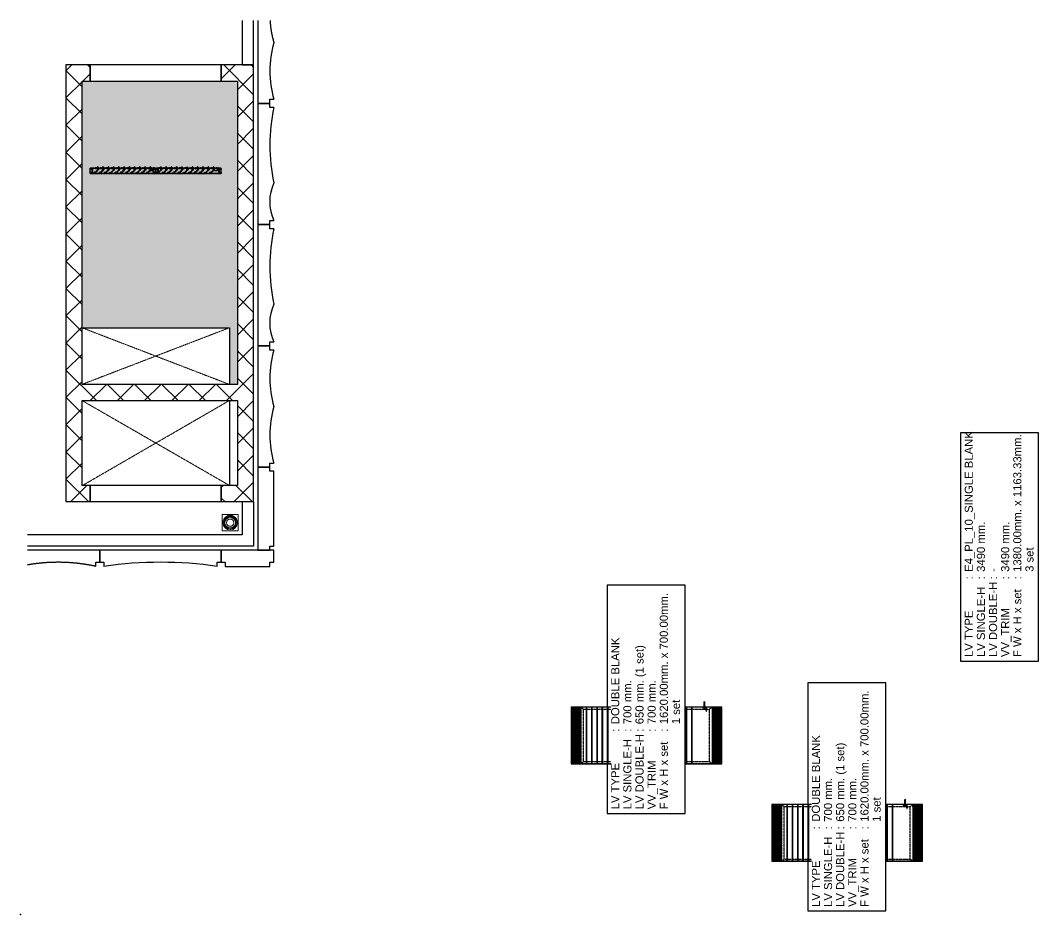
# Model space of a CAD drawing. Header units: millimetres. Extents: x -187664 to 435448, y -313239 to 299894.
# Drawn here: x 191053 to 203635, y 150872 to 161930 of the extents above; entities that cross this region are included whole.
import ezdxf
from ezdxf.xclip import XClip

# ---------------------------------------------------------------- set-up
doc = ezdxf.new("R2010")
doc.units = ezdxf.units.MM
doc.header["$XCLIPFRAME"] = 0
doc.set_wipeout_variables(frame=1)
for name, pattern in [('( Hidden )', [0.375, 0.25, -0.125]), ('CENTER', [2, 1.25, -0.25, 0.25, -0.25]), ('HIDDEN', [0.375, 0.25, -0.125]), ('TA_HL_001.00000', [6.5, 3.55, -2.95])]:
    doc.linetypes.add(name, pattern=pattern)
for name, color, linetype in [('000 - 0_SYM_DWG_HIDDENlINE_MAIN_COLOR_1', 7, 'Continuous'), ('000 - CONCRETE_WALL_CUT_COLOR_3', 7, 'Continuous'), ('000 - CONCRETE_WALL_HATCH_', 7, 'Continuous'), ('000 - CONCRETE_WALL_MAIN_COLOR_1', 7, 'Continuous'), ('000 - ESTIMATE_ASPG_MAIN_COLOR_6', 7, 'Continuous'), ('000 - ESTIMATE_ASPG_TEXT_COLOR_1', 7, 'Continuous'), ('000 - ESTIMATE_ASPG_WIPEOUT_', 7, 'Continuous'), ('000 - STRUCTURE_STEEL_ACCESORIES_MAIN_COLOR_2', 7, 'Continuous'), ('000 - STRUCTURE_STEEL_ACCESORIES_WIPEOUT_', 7, 'Continuous'), ('000_AREA_ASPG_AREA_HATCH_', 7, 'Continuous'), ('000_AREA_ASPG_AREA_MAIN_COLOR_1', 7, 'Continuous'), ('010 - ASPG_ACCESSORIES_HATCH_', 7, 'Continuous'), ('010 - ASPG_ACCESSORIES_SUB_COLOR_2', 7, 'Continuous'), ('010 - ASPG_ACCESSORIES_SYMBOL_', 7, 'Continuous'), ('010 - ASPG_EXTR_MAIN_COLOR_2', 7, 'Continuous'), ('010 - ASPG_EXTR_WIPEOUT_', 7, 'Continuous'), ('010 - ASPG_FASTERN_HIDDEN_', 7, 'Continuous'), ('010 - ASPG_FASTERN_MAIN_COLOR_1', 7, 'Continuous'), ('010 - ASPG_FASTERN_SUB_COLOR_1', 7, 'Continuous'), ('010 - ASPG_FASTERN_SUB_COLOR_2', 7, 'Continuous'), ('010 - ASPG_FASTERN_SYMBOL_', 7, 'Continuous'), ('010 - ASPG_FRAMING_MAIN_COLOR_1', 7, 'Continuous'), ('010 - ASPG_FRAMING_SUB_COLOR_1', 7, 'Continuous'), ('010 - ASPG_FRAMING_SUB_COLOR_2', 7, 'Continuous'), ('BOLT & SCREW', 7, 'Continuous'), ('Brace', 7, 'Continuous'), ('DIMENSION', 7, 'Continuous'), ('MULLION', 7, 'Continuous')]:
    doc.layers.add(name, color=color, linetype=linetype)
for name, color, linetype, lineweight in [('12-GRID', 7, 'CENTER', 13), ('A-GLAZ-CURT', 7, 'Continuous', 9), ('P-SANR-FIXT', 7, 'Continuous', 35), ('SCREW', 7, 'Continuous', 5)]:
    doc.layers.add(name, color=color, linetype=linetype, lineweight=lineweight)
doc.styles.add('_Arial', font='arial.ttf')
doc.dimstyles.new('ISO-25_15', dxfattribs={"dimscale": 1.2, "dimtxt": 15, "dimasz": 13, "dimexe": 1.25, "dimexo": 5, "dimtad": 1, "dimdec": 0, "dimdsep": 46, "dimtxsty": 'Standard', "dimcen": 2.5, "dimclrd": 7, "dimclre": 7, "dimclrt": 7, "dimadec": 0, "dimazin": 0, "dimtfac": 1, "dimtdec": 0, "dimtmove": 0, "dimatfit": 3, "dimfxl": 1, "dimarcsym": 0})

# ---------------------------------------------------------------- blocks, each defined once
blk = doc.blocks.new('DPA_PF_Floor Drain_Dome - 200L x 200W-13801319-ENT 1_ROOF LEVEL SHEET')
at = {"layer": 'P-SANR-FIXT', "color": 7, "lineweight": 9}
for p, q in [((-100, 100), (-100, -100)), ((100, 100), (-100, 100)), ((100, 100), (-100, 100)), ((-100, 100), (-100, -100)), ((100, -100), (100, 100)), ((100, -100), (100, 100)), ((-100, -100), (100, -100)), ((-100, -100), (100, -100))]:
    blk.add_line(p, q, dxfattribs=at)
blk.add_circle((0, 0), 65, dxfattribs=at)
for radius, start, end in [(90, 90, 270), (77.5, 90, 270), (75, 0, 180), (75, 180, 360), (45, 0, 180), (45, 180, 360), (90, 270, 90), (77.5, 270, 90)]:
    blk.add_arc((0, 0), radius, start, end, dxfattribs=at)
blk = doc.blocks.new('DPA_Curved type C_Left 1 - Curved Type C_Left-23224830-ENT 1_ROOF LEVEL SHEET')
at = {"layer": 'A-GLAZ-CURT', "color": 7, "lineweight": 25}
for p, q in [((750, 0), (-750, 0)), ((750, -150), (750, 0)), ((-750, 0), (-750, -150)), ((-750, -150), (-700, -150)), ((-700, -150), (-700, -200)), ((700, -200), (700, -150)), ((700, -150), (750, -150))]:
    blk.add_line(p, q, dxfattribs=at)
for centre, radius, start, end in [((-467, -717), 568, 65.7294, 114.2706), ((233, -2346), 2196, 77.7319, 102.2681)]:
    blk.add_arc(centre, radius, start, end, dxfattribs=at)
blk = doc.blocks.new('DPA_Curved type A 1 - Curved Type A-23218269-ENT 1_ROOF LEVEL SHEET')
at = {"layer": 'A-GLAZ-CURT', "color": 7, "lineweight": 25}
for p, q in [((750, 0), (-750, 0)), ((-750, 0), (-750, -150)), ((750, -150), (750, 0)), ((-750, -150), (-700, -150)), ((-700, -150), (-700, -200)), ((700, -200), (700, -150)), ((700, -150), (750, -150))]:
    blk.add_line(p, q, dxfattribs=at)
blk.add_arc((0, -5079), 4929, 81.835, 98.165, dxfattribs=at)
blk = doc.blocks.new('DPA_Curved type A flat - Curved Type A-24635342-ENT 1_ROOF LEVEL SHEET')
at = {"layer": 'A-GLAZ-CURT', "color": 7, "lineweight": 25}
for p, q in [((325, 0), (-325, 0)), ((325, -150), (325, 0)), ((-325, 0), (-325, -150)), ((-325, -150), (-275, -150)), ((-275, -150), (-275, -200)), ((-275, -200), (275, -200)), ((275, -200), (275, -150)), ((275, -150), (325, -150))]:
    blk.add_line(p, q, dxfattribs=at)
blk = doc.blocks.new('DPA_Curved type A flat - Curved Type A-24635293-ENT 1_ROOF LEVEL SHEET')
at = {"layer": 'A-GLAZ-CURT', "color": 7, "lineweight": 25}
for p, q in [((513, 0), (-513, 0)), ((-513, 0), (-513, -150)), ((513, -150), (513, 0)), ((-513, -150), (-463, -150)), ((-463, -150), (-463, -200)), ((-463, -200), (463, -200)), ((463, -200), (463, -150)), ((463, -150), (513, -150))]:
    blk.add_line(p, q, dxfattribs=at)
blk = doc.blocks.new('DPA_Curved type B 1 - Curved Type B-23218298-ENT 1_ROOF LEVEL SHEET')
at = {"layer": 'A-GLAZ-CURT', "color": 7, "lineweight": 25}
for p, q in [((750, 0), (-750, 0)), ((750, -150), (750, 0)), ((-750, 0), (-750, -150)), ((-750, -150), (-700, -150)), ((-700, -150), (-700, -200)), ((700, -200), (700, -150)), ((700, -150), (750, -150))]:
    blk.add_line(p, q, dxfattribs=at)
for centre in [(-350, -1400), (350, -1400)]:
    blk.add_arc(centre, 1250, 73.7402, 106.2598, dxfattribs=at)
blk = doc.blocks.new('A$C9b78868f')
at = {"layer": '000 - CONCRETE_WALL_HATCH_'}
h = blk.add_hatch(dxfattribs=at)
h.set_pattern_fill('ANSI37', scale=1.5)
h.set_pattern_definition([(45, (0, 0), (-168.38, 168.38), []), (135, (0, 0), (-168.38, -168.38), [])])
h.paths.add_polyline_path([(-4740, -1650), (-4740, -3570), (-8490, -3570), (-8490, -3470), (-8690, -3470), (-8690, -3770), (-3290, -3770), (-3290, -3470), (-3490, -3470), (-3490, -3570), (-4540, -3570), (-4540, -1650), (-3490, -1650), (-3490, -1850), (-3290, -1850), (-3290, -1450), (-8690, -1450), (-8690, -1850), (-8490, -1850), (-8490, -1650)])
h = blk.add_hatch(dxfattribs=at)
h.set_pattern_fill('AR-SAND', scale=0.05)
h.set_pattern_definition([(37.5, (3635321.244, 586374.126), (-1.6000313, 48.94132373), [0, -38.608, 0, -43.18, 0, -41.275]), (7.5, (3635321.244, 586374.126), (44.9523283, 71.68251), [0, -20.828, 0, -34.798, 0, -13.335]), (327.5, (3635290, 586374.126), (79.099237, 0.14371847), [0, -12.7, 0, -45.72, 0, -59.69]), (317.5, (3635290, 586374.126), (76.3556452, 22.2929323), [0, -6.35, 0, -29.972, 0, -34.29])])
h.paths.add_polyline_path([(-8490, -3570), (-5440, -3570), (-5440, -1750), (-4740, -1750), (-4740, -1650), (-8490, -1650)])
at = {"layer": '000 - 0_SYM_DWG_HIDDENlINE_MAIN_COLOR_1', "color": 7, "linetype": 'HIDDEN', "lineweight": 9, "ltscale": 10}
for p, q in [((-5440, -1750), (-4740, -3570)), ((-4740, -1750), (-5440, -3570)), ((-4540, -3570), (-3491, -1750)), ((-4540, -1750), (-3487, -3570))]:
    blk.add_line(p, q, dxfattribs=at)
at = {"layer": '000 - CONCRETE_WALL_CUT_COLOR_3', "color": 7}
blk.add_lwpolyline([(-4740, -1650), (-4740, -3570), (-8490, -3570), (-8490, -3470), (-8690, -3470), (-8690, -3770), (-3290, -3770), (-3290, -3470), (-3490, -3470), (-3490, -3570), (-4540, -3570), (-4540, -1650), (-3490, -1650), (-3490, -1850), (-3290, -1850), (-3290, -1450), (-8690, -1450), (-8690, -1850), (-8490, -1850), (-8490, -1650)], close=True, dxfattribs=at)
at = {"layer": '000 - CONCRETE_WALL_MAIN_COLOR_1', "color": 7}
for points in [[(-9850, -1590), (-8690, -1590), (-8690, -1450), (-9850, -1450)], [(-5440, -1750), (-4740, -1750), (-4740, -3570), (-5440, -3570)], [(-4540, -1750), (-3490, -1750), (-3490, -3570), (-4540, -3570)], [(-8690, -3470), (-8490, -3470), (-8490, -1850), (-8690, -1850)], [(-3490, -3470), (-3290, -3470), (-3290, -1850), (-3490, -1850)]]:
    blk.add_lwpolyline(points, close=True, dxfattribs=at)
for points in [[(-3289, -1450), (-2740, -1450), (-2740, -4424)], [(-3289, -1590), (-2880, -1590), (-2880, -4424)]]:
    blk.add_lwpolyline(points, dxfattribs=at)
at = {"layer": 'A-GLAZ-CURT', "color": 7, "lineweight": 25}
for name, p, rotation in [('DPA_Curved type B 1 - Curved Type B-23218298-ENT 1_ROOF LEVEL SHEET', (-8965, -1400), 180), ('DPA_Curved type C_Left 1 - Curved Type C_Left-23224830-ENT 1_ROOF LEVEL SHEET', (-7465, -1400), 180), ('DPA_Curved type C_Left 1 - Curved Type C_Left-23224830-ENT 1_ROOF LEVEL SHEET', (-5965, -1400), 180), ('DPA_Curved type B 1 - Curved Type B-23218298-ENT 1_ROOF LEVEL SHEET', (-4465, -1400), 180), ('DPA_Curved type A flat - Curved Type A-24635293-ENT 1_ROOF LEVEL SHEET', (-3202, -1400), 180), ('DPA_Curved type A flat - Curved Type A-24635342-ENT 1_ROOF LEVEL SHEET', (-2690, -1525), 90), ('DPA_Curved type A 1 - Curved Type A-23218269-ENT 1_ROOF LEVEL SHEET', (-2690, -2600), 90), ('DPA_Curved type C_Left 1 - Curved Type C_Left-23224830-ENT 1_ROOF LEVEL SHEET', (-2690, -4100), 90)]:
    blk.add_blockref(name, p, dxfattribs=dict(at, rotation=rotation))
at = {"layer": 'P-SANR-FIXT', "color": 7, "lineweight": 9, "rotation": 180}
blk.add_blockref('DPA_PF_Floor Drain_Dome - 200L x 200W-13801319-ENT 1_ROOF LEVEL SHEET', (-3030, -1740), dxfattribs=at)
blk = doc.blocks.new('*U5670')
at = {"color": 7}
blk.add_wipeout([(50, 0), (1690, 0), (1690, 700), (50, 700)], dxfattribs=at).dxf.layer = '010 - ASPG_EXTR_WIPEOUT_'
at = {"layer": '010 - ASPG_EXTR_MAIN_COLOR_2', "color": 7}
for points in [[(125, 0), (135, 0), (135, 700), (125, 700)], [(190, 0), (200, 0), (200, 700), (190, 700)], [(255, 0), (265, 0), (265, 700), (255, 700)], [(320, 0), (330, 0), (330, 700), (320, 700)], [(385, 0), (395, 0), (395, 700), (385, 700)], [(450, 0), (460, 0), (460, 700), (450, 700)], [(515, 0), (525, 0), (525, 700), (515, 700)], [(580, 0), (590, 0), (590, 700), (580, 700)], [(645, 0), (655, 0), (655, 700), (645, 700)], [(710, 0), (720, 0), (720, 700), (710, 700)], [(775, 0), (785, 0), (785, 700), (775, 700)], [(840, 0), (850, 0), (850, 700), (840, 700)], [(905, 0), (915, 0), (915, 700), (905, 700)], [(970, 0), (980, 0), (980, 700), (970, 700)], [(1035, 0), (1045, 0), (1045, 700), (1035, 700)], [(1100, 0), (1110, 0), (1110, 700), (1100, 700)], [(1165, 0), (1175, 0), (1175, 700), (1165, 700)], [(1230, 0), (1240, 0), (1240, 700), (1230, 700)], [(1295, 0), (1305, 0), (1305, 700), (1295, 700)], [(1360, 0), (1370, 0), (1370, 700), (1360, 700)], [(1425, 0), (1435, 0), (1435, 700), (1425, 700)]]:
    blk.add_lwpolyline(points, close=True, dxfattribs=at)
at = {"layer": '010 - ASPG_FRAMING_SUB_COLOR_2', "color": 7}
blk.add_lwpolyline([(50, 0), (1690, 0), (1690, 700), (50, 700)], close=True, dxfattribs=at)
at = {"color": 7}
for points in [[(-50, 0), (50, 0), (50, 700), (-50, 700)], [(1690, 0), (1790, 0), (1790, 700), (1690, 700)]]:
    blk.add_wipeout(points, dxfattribs=at).dxf.layer = '010 - ASPG_EXTR_WIPEOUT_'
at = {"layer": '010 - ASPG_FRAMING_MAIN_COLOR_1', "color": 7}
for points in [[(-50, 0), (-40, 0), (-40, 700), (-50, 700)], [(40, 0), (50, 0), (50, 700), (40, 700)], [(1690, 0), (1700, 0), (1700, 700), (1690, 700)], [(1780, 0), (1790, 0), (1790, 700), (1780, 700)]]:
    blk.add_lwpolyline(points, close=True, dxfattribs=at)
at = {"layer": '010 - ASPG_FRAMING_SUB_COLOR_2', "color": 7}
for points in [[(-50, 0), (50, 0), (50, 700), (-50, 700)], [(1690, 0), (1790, 0), (1790, 700), (1690, 700)]]:
    blk.add_lwpolyline(points, close=True, dxfattribs=at)
blk = doc.blocks.new('*U5671')
at = {"layer": '000_AREA_ASPG_AREA_HATCH_', "transparency": 33554539}
h = blk.add_hatch(dxfattribs=at)
h.set_pattern_fill('ANSI31')
h.set_pattern_definition([(45, (-24.4354, 674.1105), (-2.245064, 2.245064), [])])
h.paths.add_polyline_path([(-60, 0), (60, 0), (60, 700), (-60, 700)])
at = {"layer": '000_AREA_ASPG_AREA_MAIN_COLOR_1', "color": 7}
blk.add_lwpolyline([(-60, 0), (60, 0), (60, 700), (-60, 700)], close=True, dxfattribs=at)
blk = doc.blocks.new('*U5735')
at = {"layer": '010 - ASPG_ACCESSORIES_SUB_COLOR_2', "color": 7}
for p, q in [((-2, -2), (-2, 0)), ((2, -1), (2, 0)), ((-3, -2), (3, -1)), ((-3, -2), (-2, -2)), ((-3, -2), (-2, -2)), ((-3, -4), (-2, -3)), ((-3, -4), (3, -3)), ((-3, -4), (-2, -4)), ((-3, -6), (-2, -5)), ((-3, -6), (-2, -6)), ((-3, -6), (3, -5)), ((-3, -6), (-2, -5)), ((-3, -6), (-2, -6)), ((-3, -6), (3, -5)), ((-3, -7), (-2, -8)), ((-3, -7), (-2, -7)), ((-3, -7), (3, -7)), ((-3, -9), (-2, -9)), ((-3, -9), (-2, -9)), ((-3, -9), (-2, -9)), ((-3, -11), (-2, -11)), ((-3, -11), (-2, -11)), ((-3, -11), (-2, -11)), ((-2, -2), (2, -1)), ((-2, -3), (-2, -2)), ((-2, -2), (2, -2)), ((-2, -3), (2, -3)), ((-2, -5), (-2, -4)), ((-2, -4), (2, -4)), ((-2, -5), (2, -5)), ((-2, -6), (2, -5)), ((-2, -5), (2, -5)), ((-2, -6), (2, -5)), ((-2, -7), (-2, -6)), ((-2, -7), (-2, -6)), ((-2, -7), (2, -6)), ((-2, -8), (2, -7)), ((-2, -9), (-2, -8)), ((-2, -9), (-1, -9)), ((-2, -9), (-2, -9)), ((-2, -11), (-2, -9)), ((-2, -11), (-2, -11)), ((-2, -11), (-2, -11)), ((-2, -12), (-2, -11)), ((-2, -12), (-2, -16)), ((0, -17), (-2, -16)), ((0, -8), (2, -8)), ((0, -17), (2, -16)), ((1, -9), (2, -9)), ((1, -9), (3, -9)), ((1, -11), (3, -10)), ((1, -10), (2, -10)), ((1, -11), (2, -11)), ((3, -1), (2, -1)), ((3, -1), (2, -2)), ((2, -3), (2, -2)), ((3, -3), (2, -3)), ((3, -3), (2, -4)), ((2, -5), (2, -4)), ((3, -5), (2, -5)), ((2, -6), (2, -5)), ((3, -5), (2, -5)), ((2, -6), (2, -5)), ((3, -5), (2, -5)), ((3, -5), (2, -5)), ((3, -7), (2, -6)), ((3, -7), (2, -7)), ((2, -8), (2, -7)), ((3, -9), (2, -8)), ((3, -9), (2, -9)), ((2, -10), (2, -9)), ((3, -10), (2, -10)), ((3, -10), (2, -11)), ((2, -11), (2, -16))]:
    blk.add_line(p, q, dxfattribs=at)
blk.add_lwpolyline([(0, -17), (1, -11), (1, -9, 0.417657), (0, -8, 0.070993), (-2, -9), (-2, -12)], format="xyb", dxfattribs=at)
at = {"layer": '010 - ASPG_ACCESSORIES_SYMBOL_', "color": 7, "linetype": 'CENTER'}
blk.add_line((0, 6), (0, -18), dxfattribs=at)
at = {"layer": '010 - ASPG_FASTERN_MAIN_COLOR_1', "color": 7}
for p, q in [((-6, 1), (-6, 0)), ((6, 0), (-6, 0)), ((5, 1), (-5, 1)), ((-5, 1), (-4, 1)), ((-4, 5), (-4, 1)), ((4, 1), (-4, 1)), ((3, 5), (-3, 5)), ((-3, 1), (-2, 1)), ((-2, 5), (-2, 1)), ((2, 5), (2, 1)), ((2, 1), (2, 1)), ((4, 5), (4, 1)), ((5, 1), (4, 1)), ((6, 1), (6, 0))]:
    blk.add_line(p, q, dxfattribs=at)
for centre, radius, start, end in [((-5, 1), 0.3, 90, 180), ((-3, 4), 1.56, 48.0171, 131.9829), ((0, 0), 5.63, 68.2799, 111.7201), ((3, 4), 1.56, 48.0171, 131.9829), ((5, 1), 0.3, 0, 90)]:
    blk.add_arc(centre, radius, start, end, dxfattribs=at)
blk = doc.blocks.new('000_ASPG_TYP_FILES_EXPANSION_BOLT_1')
at = {"layer": '010 - ASPG_FASTERN_HIDDEN_', "color": 7, "linetype": 'CENTER'}
blk.add_line((-15, 0), (75, 0), dxfattribs=at)
at = {"layer": '010 - ASPG_FASTERN_MAIN_COLOR_1', "color": 7}
for p, q in [((-8, 7), (-7, 8)), ((-8, 7), (-8, -7)), ((-7, 8), (-2, 8)), ((-7, 4), (-2, 4)), ((-2, 7), (-2, 8)), ((-2, 7), (-2, -7)), ((-7, -8), (-8, -7)), ((-7, -4), (-2, -4)), ((-7, -8), (-2, -8)), ((-2, -8), (-2, -7))]:
    blk.add_line(p, q, dxfattribs=at)
blk.add_lwpolyline([(-2, -8), (0, -8), (0, 8), (-2, 8)], close=True, dxfattribs=at)
for centre, radius, start, end in [((-5, 6), 3.33, 143.8846, 216.1154), ((4, 0), 12.4, 161.4826, 198.5174), ((-5, 6), 3.33, 323.8846, 36.1154), ((-14, 0), 12.4, 341.4826, 18.5174), ((-5, -6), 3.33, 143.8846, 216.1154), ((-5, -6), 3.33, 323.8846, 36.1154)]:
    blk.add_arc(centre, radius, start, end, dxfattribs=at)
at = {"layer": '010 - ASPG_FASTERN_SUB_COLOR_2', "color": 7}
for p, q in [((-13, 2), (-12, 3)), ((-13, -2), (-13, 2)), ((-11, 4), (-12, -4)), ((-11, 4), (-12, 3)), ((-12, 3), (-12, -3)), ((-12, 3), (-12, 3)), ((-10, 3), (-11, 4)), ((-10, 3), (-11, -3)), ((-10, 4), (-10, -4)), ((-9, 3), (-10, 4)), ((-10, 4), (-10, 3)), ((-8, 4), (-9, -4)), ((-8, 4), (-9, 3)), ((-9, 3), (-9, -3)), ((1, 4), (0, -4)), ((1, 4), (0, 3)), ((2, 4), (1, -4)), ((2, 4), (1, 3)), ((1, 3), (1, 4)), ((1, 3), (1, -3)), ((3, 3), (2, 4)), ((3, 3), (2, -3)), ((3, 4), (3, -4)), ((3, 4), (3, 3)), ((4, 3), (3, 4)), ((5, 4), (4, -4)), ((5, 4), (4, 3)), ((4, 3), (4, -3)), ((6, 4), (5, 3)), ((5, 3), (5, 4)), ((5, 3), (5, -3)), ((6, 4), (6, -4)), ((7, 3), (6, 4)), ((7, 3), (6, -3)), ((8, 4), (7, -4)), ((8, 4), (7, 3)), ((9, 4), (8, -4)), ((9, 4), (8, 3)), ((8, 3), (8, 4)), ((8, 3), (8, -3)), ((10, 3), (9, 4)), ((10, 3), (9, -3)), ((11, 3), (10, 4)), ((10, 4), (10, -4)), ((10, 4), (10, 3)), ((11, 3), (10, -3)), ((12, 4), (11, -4)), ((12, 4), (11, 3)), ((13, 4), (12, -4)), ((13, 4), (12, 3)), ((12, 3), (12, 4)), ((12, 3), (12, -3)), ((13, 4), (48, 4)), ((48, 3), (48, 4)), ((51, 3), (48, 3)), ((51, 4), (60, 5)), ((51, 2), (51, 4)), ((51, 2), (52, 2)), ((51, -4), (51, 1)), ((51, 1), (51, 1)), ((52, 1), (52, 0)), ((52, 0), (52, -1)), ((55, -1), (56, 1)), ((55, 0), (55, 1)), ((56, 2), (58, 2)), ((57, 1), (57, 1)), ((58, 1), (58, 0)), ((58, 0), (58, -1)), ((60, 5), (60, -1)), ((68, 4), (60, 3)), ((68, -4), (68, 4)), ((-13, -2), (-12, -3)), ((-11, -3), (-12, -4)), ((-12, -4), (-12, -3)), ((-10, -4), (-11, -3)), ((-9, -3), (-10, -4)), ((-8, -3), (-9, -4)), ((-9, -4), (-9, -3)), ((1, -3), (0, -4)), ((2, -3), (1, -4)), ((1, -4), (1, -3)), ((3, -4), (2, -3)), ((4, -3), (3, -4)), ((5, -3), (4, -4)), ((4, -4), (4, -3)), ((6, -4), (5, -3)), ((7, -4), (6, -3)), ((6, -3), (6, -4)), ((8, -3), (7, -4)), ((9, -3), (8, -4)), ((8, -4), (8, -3)), ((10, -4), (9, -3)), ((11, -4), (10, -3)), ((10, -3), (10, -4)), ((12, -3), (11, -4)), ((12, -4), (12, -3)), ((13, -4), (48, -4)), ((48, -4), (48, -3)), ((48, -3), (51, -3)), ((60, -5), (51, -4)), ((53, -2), (54, -2)), ((54, -1), (54, -1)), ((59, -1), (60, -1)), ((59, -2), (60, -2)), ((60, -2), (60, -5)), ((60, -3), (68, -4))]:
    blk.add_line(p, q, dxfattribs=at)
for centre, start, end in [((51, 0), 0, 121.9394), ((52, 1), 0, 90), ((56, 1), 90, 161.5651), ((57, 0), 90, 159.1163), ((57, 0), 3.0186, 90), ((58, 1), 0, 90), ((54, 0), 180, 270), ((53, -1), 180, 270), ((54, 0), 270, 341.5651), ((54, -1), 270, 339.1163), ((59, 0), 180, 267.8255), ((59, -1), 183.0186, 270)]:
    blk.add_arc(centre, 1, start, end, dxfattribs=at)
blk = doc.blocks.new('*U5745')
at = {"color": 7}
blk.add_wipeout([(-50, 5), (-5, 5), (-5, 50), (0, 50), (0, 0), (-50, 0)], dxfattribs=at).dxf.layer = '000 - STRUCTURE_STEEL_ACCESORIES_WIPEOUT_'
at = {"layer": '010 - ASPG_ACCESSORIES_HATCH_'}
h = blk.add_hatch(dxfattribs=at)
h.set_pattern_fill('ANSI32', scale=0.03)
h.set_pattern_definition([(45, (-2702421.3236, -137477.4248), (-2.0205576272, 2.0205576272), []), (45, (-2702419.9766, -137477.4248), (-2.0205576272, 2.0205576272), [])])
h.paths.add_polyline_path([(-50, 5), (-5, 5), (-5, 50), (0, 50), (0, 0), (-50, 0)])
at = {"layer": '000 - STRUCTURE_STEEL_ACCESORIES_MAIN_COLOR_2', "color": 7}
blk.add_lwpolyline([(-50, 5), (-5, 5), (-5, 50), (0, 50), (0, 0), (-50, 0)], close=True, dxfattribs=at)
at = {"color": 7}
for name, p, rotation in [('000_ASPG_TYP_FILES_EXPANSION_BOLT_1', (-25, 5), 270), ('*U5735', (-5, 28), 90.00000000000001)]:
    blk.add_blockref(name, p, dxfattribs=dict(at, rotation=rotation))
blk = doc.blocks.new('*U5842')
at = {"layer": '010 - ASPG_FRAMING_SUB_COLOR_1', "color": 7, "linetype": 'ByBlock'}
for points in [[(0, 0), (0, 1620), (25, 1590), (25, 30), (0, 0)], [(700, 1620), (0, 1620), (25, 1590), (675, 1590)], [(700, 0), (700, 1620), (675, 1590), (675, 30), (700, 0)], [(25, 30), (675, 30), (700, 0), (0, 0), (25, 30)]]:
    blk.add_lwpolyline(points, close=True, dxfattribs=at)
at = {"color": 7, "xscale": -1, "rotation": 90}
blk.add_blockref('*U5745', (700, 69), dxfattribs=at)
blk = doc.blocks.new('A$Cd3cf6656')
at = {"color": 7}
blk.add_wipeout([(-965, -457), (1856, -457), (1856, 457), (-965, 457)], dxfattribs=at).dxf.layer = '000 - ESTIMATE_ASPG_WIPEOUT_'
at = {"layer": '000 - ESTIMATE_ASPG_MAIN_COLOR_6', "color": 7}
blk.add_lwpolyline([(-965, -457), (1856, -457), (1856, 507), (-965, 507)], close=True, dxfattribs=at)
at = {"layer": '000 - ESTIMATE_ASPG_TEXT_COLOR_1', "color": 7, "style": '_Arial'}
for s, p in [('LV TYPE', (-915, 356)), (':', (45, 356)), ('LV SINGLE-H', (-915, 206)), (':', (45, 206)), ('LV DOUBLE-H', (-915, 56)), (':', (45, 56)), ('VV_TRIM', (-915, -94)), (':', (45, -94)), ('F W x H x set', (-915, -244)), (':', (45, -244))]:
    blk.add_text(s, height=100, dxfattribs=at).set_placement(p)
for tag, p in [('LV_TYPE_VAL', (138, 356)), ('LV_SIN-H_VAL', (138, 206)), ('LV_DOU-H_VAL', (138, 56)), ('V-TRIM_VAL', (138, -94)), ('FRAME_VAL', (138, -244)), ('FRAME_SET', (138, -394))]:
    blk.add_attdef(tag, p, '', height=100, dxfattribs=at)
blk = doc.blocks.new('*U5636')
at = {"layer": '12-GRID', "color": 7, "linetype": 'CENTER'}
for p, q in [((0, -6), (0, 2)), ((-4, -2), (4, -2))]:
    blk.add_line(p, q, dxfattribs=at)
at = {"layer": 'BOLT & SCREW', "color": 7}
for p, q in [((-1, -2), (-2, -2)), ((-1, -2), (-2, -2)), ((0, -2), (-1, -2)), ((0, -2), (-1, -2)), ((0, -1), (0, 0)), ((0, -1), (0, 0)), ((0, -2), (0, -1)), ((0, -2), (0, -1)), ((0, -2), (1, -2)), ((0, -3), (0, -2)), ((0, -2), (0, -3)), ((0, -2), (1, -2)), ((0, -3), (0, -4)), ((0, -3), (0, -4)), ((1, -2), (2, -2)), ((1, -2), (2, -2))]:
    blk.add_line(p, q, dxfattribs=at)
for points in [[(-2, -2), (-1, -2, 0.414214), (0, -1), (0, 0), (0, 0), (0, -1, 0.414214), (1, -2), (2, -2), (2, -2), (1, -2, 0.414214), (0, -3), (0, -4), (0, -4), (0, -3, 0.414214), (-1, -2), (-2, -2)], [(0, -2, -0.414214), (0, -2), (1, -2), (1, -2), (0, -2, -0.414214), (0, -2), (0, -1), (0, -1), (0, -2, -0.414214), (0, -2), (-1, -2), (-1, -2), (0, -2, -0.414214), (0, -2), (0, -3), (0, -3)]]:
    blk.add_lwpolyline(points, format="xyb", close=True, dxfattribs=at)
blk.add_circle((0, -2), 3.5, dxfattribs=at)
blk = doc.blocks.new('PZG35-9D5')
at = {"layer": '010 - ASPG_FASTERN_SUB_COLOR_1', "color": 7}
for p, q in [((-1, 0), (-1, -1)), ((1, 0), (1, -1)), ((-2, -1), (-1, -2)), ((-2, -1), (-1, -1)), ((-2, -1), (2, -1)), ((-2, -3), (2, -2)), ((-2, -3), (-1, -2)), ((-2, -3), (-1, -3)), ((-2, -4), (-1, -4)), ((-2, -4), (-1, -4)), ((-2, -4), (-1, -4)), ((-1, -1), (1, -1)), ((-1, -2), (1, -1)), ((-1, -2), (-1, -2)), ((-1, -2), (1, -2)), ((-1, -3), (-1, -4)), ((-1, -3), (1, -3)), ((-1, -4), (-1, -8)), ((-1, -4), (-1, -4)), ((-1, -4), (-1, -4)), ((0, -10), (-1, -8)), ((0, -10), (1, -8)), ((1, -1), (1, -2)), ((2, -1), (1, -1)), ((2, -1), (1, -1)), ((2, -2), (1, -2)), ((2, -2), (1, -3)), ((1, -3), (1, -3)), ((1, -3), (1, -3)), ((2, -4), (1, -3)), ((1, -4), (1, -4)), ((1, -4), (2, -4)), ((1, -4), (1, -4)), ((1, -5), (1, -4)), ((2, -5), (1, -4)), ((2, -4), (1, -4)), ((1, -5), (1, -8)), ((1, -5), (2, -5)), ((1, -5), (1, -5)), ((2, -5), (1, -5))]:
    blk.add_line(p, q, dxfattribs=at)
blk.add_lwpolyline([(0, -10), (1, -5), (1, -4, 0.417657), (0, -3, 0.108102), (-1, -4), (-1, -5)], format="xyb", dxfattribs=at)
at = {"layer": '010 - ASPG_FASTERN_SYMBOL_', "color": 7}
blk.add_line((0, 4), (0, -11), dxfattribs=at)
blk = doc.blocks.new('*U4741')
at = {"layer": '010 - ASPG_FASTERN_MAIN_COLOR_1', "color": 7}
blk.add_lwpolyline([(3, 2, 0.09906), (1, 3), (1, 2), (-1, 2), (-1, 3, 0.09906), (-3, 2, 0.266588), (-4, 1), (-4, 0, 0.414214), (-3, 0), (3, 0, 0.414214), (3, 0), (3, 1, 0.266588)], format="xyb", close=True, dxfattribs=at)
at = {"layer": 'SCREW', "color": 7}
blk.add_blockref('PZG35-9D5', (0, 0), dxfattribs=at)
blk = doc.blocks.new('A$C2f51439c')
at = {"layer": 'DIMENSION', "color": 7}
blk.add_line((-2, -7), (-7, -7), dxfattribs=at)
at = {"layer": 'MULLION', "color": 7, "linetype": 'HIDDEN', "ltscale": 25}
blk.add_line((23, -7), (-2, -7), dxfattribs=at)
at = {"layer": 'SCREW', "color": 7, "rotation": 180}
for p in [(11, -9), (25, -9)]:
    blk.add_blockref('*U4741', p, dxfattribs=at)
blk = doc.blocks.new('*U5793')
at = {"layer": 'DIMENSION', "color": 7}
blk.add_lwpolyline([(11, 40, 0.433659), (11, 40), (12, 34, 0.082069), (12, 34, 0.720654), (13, 34, 0.079224), (13, 34), (13, 38, -0.433659), (13, 38), (22, 38, -0.607385), (22, 38, -0.045829), (4, 16, -0.560492), (3, 16, 0.31786), (0, 18, 0.953288), (0, 17, -2.423004), (-2, 15, 0.952315), (-4, 15, 0.300821), (-1, 12, -0.560492), (-1, 11, -0.019425), (-11, 3, -0.552501), (-11, 4, 0.344461), (-14, 6, 0.952015), (-14, 5, -2.423186), (-16, 3, 0.952015), (-18, 3, 0.2854), (-16, 0, -0.553378), (-16, -1, 0.030674), (-31, -15, 0.4171), (-30, -25, 0.935553), (-29, -24, -0.43441), (-29, -16, -0.014998), (-22, -9, -0.738349), (-19, -10, 0.004917), (-22, -25, 0.263611), (-19, -35), (-14, -39, 0.125884), (-13, -40, 0.044275), (-12, -40, 1.107655), (-12, -38, -0.215596), (-13, -38), (-18, -33, -0.263611), (-21, -26, -0.004855), (-18, -11, 0.23396), (-18, -8, -0.24081), (-19, -5, -0.104157), (-18, -5), (-16, -3, -0.229021), (-14, -3, -0.381721), (-9, -21, 0.977382), (-8, -22, 0.361105), (-12, -3, -0.496126), (-12, 1, 0.003188), (-10, 2, -0.002827), (-9, 3, 0.077048), (24, 38, -0.247674), (25, 38), (27, 38, -0.044131), (27, 38, -0.125846), (30, 37, -0.098851), (31, 36, -0.205828), (31, 31, -0.115116), (27, 27, 0.822373), (28, 26, 0.109185), (32, 30, 0.208323), (32, 37, 0.100528), (31, 38, 0.145116), (27, 40)], format="xyb", close=True, dxfattribs=at)
blk = doc.blocks.new('*U5792')
at = {"layer": 'DIMENSION', "color": 7, "linetype": 'ByBlock', "lineweight": -2, "transparency": 16777216}
blk.add_blockref('*U5793', (0, 0), dxfattribs=at)
blk = doc.blocks.new('A$C26b03cb7')
at = {"layer": 'DIMENSION', "color": 7}
blk.add_blockref('*U5792', (74, 16), dxfattribs=at)
blk = doc.blocks.new('*D5816')
at = {"color": 7, "lineweight": -2, "transparency": 16777216}
for p, q in [((44, -36), (37, -36)), ((50, -46), (50, -35)), ((50, -36), (60, -36)), ((60, -46), (60, -35)), ((66, -36), (73, -36))]:
    blk.add_line(p, q, dxfattribs=at)
at = {"color": 7, "transparency": 16777216}
for points in [[(44, -34), (44, -37), (50, -36)], [(66, -34), (66, -37), (60, -36)]]:
    blk.add_solid(points, dxfattribs=at)
at = {"color": 7, "transparency": 16777216, "insert": (56, -29), "char_height": 7.5, "attachment_point": 5}
blk.add_mtext('10', dxfattribs=at)
blk = doc.blocks.new('*D5811')
at = {"color": 7, "lineweight": -2, "transparency": 16777216}
for p, q in [((50, -46), (50, -35)), ((56, -36), (83, -36)), ((90, -46), (90, -35))]:
    blk.add_line(p, q, dxfattribs=at)
at = {"color": 7, "transparency": 16777216}
for points in [[(56, -34), (56, -37), (50, -36)], [(83, -34), (83, -37), (90, -36)]]:
    blk.add_solid(points, dxfattribs=at)
at = {"color": 7, "transparency": 16777216, "insert": (56, -29), "char_height": 7.5, "attachment_point": 5}
blk.add_mtext('40', dxfattribs=at)
blk = doc.blocks.new('*U5813')
at = {"layer": 'DIMENSION', "color": 7}
for p, q in [((0, 0), (40, 0)), ((0, 0), (810.3, 0)), ((810.3, 0), (770.3, 0)), ((810.3, -2.3), (810.3, 0)), ((810.3, -2.3), (810.3, 0)), ((810.3, -2.3), (810.3, 0)), ((810.3, -2.3), (810.3, 0)), ((810.3, -2.3), (810.3, 0)), ((810.3, -2.3), (810.3, 0)), ((810.3, -2.3), (810.3, 0)), ((810.3, -2.3), (810.3, 0)), ((810.3, -2.3), (810.3, 0)), ((810.3, -2.3), (810.3, 0)), ((810.3, -2.3), (810.3, 0)), ((810.3, -2.3), (810.3, 0)), ((810.3, -2.3), (810.3, 0)), ((810.3, -2.3), (810.3, 0)), ((810.3, -2.3), (810.3, 0)), ((810.3, -2.3), (810.3, 0)), ((810.3, -2.3), (810.3, 0)), ((0, -2.3), (0, 0)), ((0, -2.3), (0, 0)), ((0, -2.3), (0, 0)), ((0, -2.3), (0, 0)), ((0, -2.3), (0, 0)), ((0, -2.3), (0, 0)), ((0, -2.3), (0, 0)), ((0, -4.3), (0, -2)), ((0, -4.3), (0, -2)), ((0, -19.7), (0, -67.3)), ((0, -19.7), (0, -67.3)), ((5, -67.3), (805.3, -67.3)), ((27.1, -2), (772.7, -2)), ((27.1, -4), (772.7, -4)), ((30, -66.5), (30, -4)), ((780.3, -65.6), (780.3, -4)), ((805, -67.3), (810.3, -67.3)), ((810.3, -4.3), (810.3, -2)), ((810.3, -19.7), (810.3, -67.3)), ((810.3, -19.7), (810.3, -67.3)), ((810.3, -19.7), (810.3, -67.3)), ((810.3, -19.7), (810.3, -67.3)), ((810.3, -19.7), (810.3, -67.3))]:
    blk.add_line(p, q, dxfattribs=at)
at = {"layer": 'DIMENSION', "color": 7, "linetype": '( Hidden )', "ltscale": 5}
blk.add_line((770.3, -2), (40, -2), dxfattribs=at)
at = {"layer": 'DIMENSION', "color": 7}
for points in [[(2, -18), (2, -4), (39.7, -4, 0.4142136), (40, -3.7), (40, -2.3, 0.4142136), (39.7, -2), (0.3, -2, 0.4142136), (0, -2.3), (0, -19.7, 0.4142136), (0.3, -20), (22.6, -20, -0.5217297), (23, -20.7, 0.0793416), (22.8, -21.7, 1), (24.3, -21.8, -2.2963457), (26.2, -23.7, 1), (26.3, -25.2, 0.0793416), (27.3, -25, -0.5217297), (28, -25.4), (28, -28.7), (28.5, -29.2), (28, -29.7), (28, -40.6), (28.5, -41.1), (28, -41.6), (28, -44.9, -0.5217297), (27.3, -45.3, 0.0793416), (26.3, -45.1, 1), (26.2, -46.6, -2.2963457), (24.3, -48.5, 1), (22.8, -48.6, 0.0793416), (23, -49.6, -0.5217297), (22.6, -50.3), (0.3, -50.3, 0.4142136), (0, -50.6), (0, -62, 0.4142136), (0.3, -62.3), (5, -62.3), (5, -67, 0.4142136), (5.3, -67.3), (30, -67.3), (30, -65.6, 0.4142136), (29.7, -65.3), (7.3, -65.3, -0.4142136), (7, -65), (7, -60.3), (2.3, -60.3, -0.4142136), (2, -60), (2, -52.6, -0.4142136), (2.3, -52.3), (29.7, -52.3, 0.4142136), (30, -52), (30, -28.7), (30, -18.3, 0.4142136), (29.7, -18)], [(808.3, -18), (808.3, -4), (770.6, -4, -0.4142136), (770.3, -3.7), (770.3, -2.3, -0.4142136), (770.6, -2), (810, -2, -0.4142136), (810.3, -2.3), (810.3, -19.7, -0.4142136), (810, -20), (787.7, -20, 0.5217297), (787.3, -20.7, -0.0793416), (787.5, -21.7, -1), (786, -21.8, 2.2963457), (784.1, -23.7, -1), (784, -25.2, -0.0793416), (783, -25, 0.5217297), (782.3, -25.4), (782.3, -28.7), (781.8, -29.2), (782.3, -29.7), (782.3, -40.6), (781.8, -41.1), (782.3, -41.6), (782.3, -44.9, 0.5217297), (783, -45.3, -0.0793416), (784, -45.1, -1), (784.1, -46.6, 2.2963457), (786, -48.5, -1), (787.5, -48.6, -0.0793416), (787.3, -49.6, 0.5217297), (787.7, -50.3), (810, -50.3, -0.4142136), (810.3, -50.6), (810.3, -62, -0.4142136), (810, -62.3), (805.3, -62.3), (805.3, -67, -0.4142136), (805, -67.3), (780.3, -67.3), (780.3, -65.6, -0.4142136), (780.6, -65.3), (803, -65.3, 0.4142136), (803.3, -65), (803.3, -60.3), (808, -60.3, 0.4142136), (808.3, -60), (808.3, -52.6, 0.4142136), (808, -52.3), (780.6, -52.3, -0.4142136), (780.3, -52), (780.3, -28.7), (780.3, -18.3, -0.4142136), (780.6, -18)]]:
    blk.add_lwpolyline(points, format="xyb", close=True, dxfattribs=at)
for points in [[(30, -4), (780.3, -4), (780.3, -67.3), (30, -67.3)], [(50, -48.2), (30, -48.2), (30, -28.2), (32, -28.2), (32, -46.2), (50, -46.2)]]:
    blk.add_lwpolyline(points, close=True, dxfattribs=at)
at = {"color": 7}
for name, p in [('A$C2f51439c', (1.9, -60.3)), ('A$C26b03cb7', (5.3, -60.3)), ('A$C2f51439c', (66.9, -60.3)), ('A$C26b03cb7', (70.3, -60.3)), ('A$C2f51439c', (131.9, -60.3)), ('A$C26b03cb7', (135.3, -60.3)), ('A$C2f51439c', (196.9, -60.3)), ('A$C26b03cb7', (200.3, -60.3)), ('A$C2f51439c', (261.9, -60.3)), ('A$C26b03cb7', (265.3, -60.3)), ('A$C2f51439c', (326.9, -60.3)), ('A$C26b03cb7', (330.3, -60.3)), ('A$C2f51439c', (391.9, -60.3)), ('A$C26b03cb7', (395.3, -60.3)), ('A$C2f51439c', (456.9, -60.3)), ('A$C26b03cb7', (460.3, -60.3)), ('A$C2f51439c', (521.9, -60.3)), ('A$C26b03cb7', (525.3, -60.3)), ('A$C2f51439c', (586.9, -60.3)), ('A$C26b03cb7', (590.3, -60.3)), ('A$C2f51439c', (651.9, -60.3)), ('A$C26b03cb7', (655.3, -60.3)), ('A$C2f51439c', (716.9, -60.3))]:
    blk.add_blockref(name, p, dxfattribs=at)
at = {"layer": 'Brace', "color": 7, "rotation": 179.999999999989}
for p in [(26.2, -23.8), (26.2, -50.5), (784.1, -23.8), (784.1, -50.5)]:
    blk.add_blockref('*U5636', p, dxfattribs=at)
at = {"layer": 'SCREW', "color": 7, "xscale": -1, "rotation": 269.9999999999998}
blk.add_blockref('*U4741', (32, -34.7), dxfattribs=at)
at = {"color": 7}
dim = blk.add_linear_dim(base=(59.7, -35.6), p1=(50, -48.2), p2=(59.7, -48.2), dimstyle='ISO-25_15', override={"dimscale": 0.5, "dimgap": 5, "dimclrd": 7, "dimclre": 7, "dimclrt": 7, "dimtmove": 1}, dxfattribs=at)
dim.commit()
dim.dimension.update_dxf_attribs({"geometry": '*D5816', "text_midpoint": (55.7, -35.6), "dimtype": 160})
blk = doc.blocks.new('*U5808')
at = {"layer": 'DIMENSION', "color": 7}
for p, q in [((0, 0), (40, 0)), ((0, 0), (810.3, 0)), ((810.3, 0), (770.3, 0)), ((810.3, -2.3), (810.3, 0)), ((810.3, -2.3), (810.3, 0)), ((810.3, -2.3), (810.3, 0)), ((810.3, -2.3), (810.3, 0)), ((810.3, -2.3), (810.3, 0)), ((810.3, -2.3), (810.3, 0)), ((810.3, -2.3), (810.3, 0)), ((810.3, -2.3), (810.3, 0)), ((810.3, -2.3), (810.3, 0)), ((810.3, -2.3), (810.3, 0)), ((810.3, -2.3), (810.3, 0)), ((810.3, -2.3), (810.3, 0)), ((810.3, -2.3), (810.3, 0)), ((810.3, -2.3), (810.3, 0)), ((810.3, -2.3), (810.3, 0)), ((810.3, -2.3), (810.3, 0)), ((810.3, -2.3), (810.3, 0)), ((0, -2.3), (0, 0)), ((0, -2.3), (0, 0)), ((0, -2.3), (0, 0)), ((0, -2.3), (0, 0)), ((0, -2.3), (0, 0)), ((0, -2.3), (0, 0)), ((0, -2.3), (0, 0)), ((0, -4.3), (0, -2)), ((0, -4.3), (0, -2)), ((0, -19.7), (0, -67.3)), ((0, -19.7), (0, -67.3)), ((5, -67.3), (805.3, -67.3)), ((27.1, -2), (772.7, -2)), ((27.1, -4), (772.7, -4)), ((30, -66.5), (30, -4)), ((780.3, -65.6), (780.3, -4)), ((805, -67.3), (810.3, -67.3)), ((810.3, -4.3), (810.3, -2)), ((810.3, -19.7), (810.3, -67.3)), ((810.3, -19.7), (810.3, -67.3)), ((810.3, -19.7), (810.3, -67.3)), ((810.3, -19.7), (810.3, -67.3)), ((810.3, -19.7), (810.3, -67.3))]:
    blk.add_line(p, q, dxfattribs=at)
at = {"layer": 'DIMENSION', "color": 7, "linetype": '( Hidden )', "ltscale": 5}
blk.add_line((770.3, -2), (40, -2), dxfattribs=at)
at = {"layer": 'DIMENSION', "color": 7}
for points in [[(2, -18), (2, -4), (39.7, -4, 0.4142136), (40, -3.7), (40, -2.3, 0.4142136), (39.7, -2), (0.3, -2, 0.4142136), (0, -2.3), (0, -19.7, 0.4142136), (0.3, -20), (22.6, -20, -0.5217297), (23, -20.7, 0.0793416), (22.8, -21.7, 1), (24.3, -21.8, -2.2963457), (26.2, -23.7, 1), (26.3, -25.2, 0.0793416), (27.3, -25, -0.5217297), (28, -25.4), (28, -28.7), (28.5, -29.2), (28, -29.7), (28, -40.6), (28.5, -41.1), (28, -41.6), (28, -44.9, -0.5217297), (27.3, -45.3, 0.0793416), (26.3, -45.1, 1), (26.2, -46.6, -2.2963457), (24.3, -48.5, 1), (22.8, -48.6, 0.0793416), (23, -49.6, -0.5217297), (22.6, -50.3), (0.3, -50.3, 0.4142136), (0, -50.6), (0, -62, 0.4142136), (0.3, -62.3), (5, -62.3), (5, -67, 0.4142136), (5.3, -67.3), (30, -67.3), (30, -65.6, 0.4142136), (29.7, -65.3), (7.3, -65.3, -0.4142136), (7, -65), (7, -60.3), (2.3, -60.3, -0.4142136), (2, -60), (2, -52.6, -0.4142136), (2.3, -52.3), (29.7, -52.3, 0.4142136), (30, -52), (30, -28.7), (30, -18.3, 0.4142136), (29.7, -18)], [(808.3, -18), (808.3, -4), (770.6, -4, -0.4142136), (770.3, -3.7), (770.3, -2.3, -0.4142136), (770.6, -2), (810, -2, -0.4142136), (810.3, -2.3), (810.3, -19.7, -0.4142136), (810, -20), (787.7, -20, 0.5217297), (787.3, -20.7, -0.0793416), (787.5, -21.7, -1), (786, -21.8, 2.2963457), (784.1, -23.7, -1), (784, -25.2, -0.0793416), (783, -25, 0.5217297), (782.3, -25.4), (782.3, -28.7), (781.8, -29.2), (782.3, -29.7), (782.3, -40.6), (781.8, -41.1), (782.3, -41.6), (782.3, -44.9, 0.5217297), (783, -45.3, -0.0793416), (784, -45.1, -1), (784.1, -46.6, 2.2963457), (786, -48.5, -1), (787.5, -48.6, -0.0793416), (787.3, -49.6, 0.5217297), (787.7, -50.3), (810, -50.3, -0.4142136), (810.3, -50.6), (810.3, -62, -0.4142136), (810, -62.3), (805.3, -62.3), (805.3, -67, -0.4142136), (805, -67.3), (780.3, -67.3), (780.3, -65.6, -0.4142136), (780.6, -65.3), (803, -65.3, 0.4142136), (803.3, -65), (803.3, -60.3), (808, -60.3, 0.4142136), (808.3, -60), (808.3, -52.6, 0.4142136), (808, -52.3), (780.6, -52.3, -0.4142136), (780.3, -52), (780.3, -28.7), (780.3, -18.3, -0.4142136), (780.6, -18)]]:
    blk.add_lwpolyline(points, format="xyb", close=True, dxfattribs=at)
for points in [[(30, -4), (780.3, -4), (780.3, -67.3), (30, -67.3)], [(50, -48.2), (30, -48.2), (30, -28.2), (32, -28.2), (32, -46.2), (50, -46.2)]]:
    blk.add_lwpolyline(points, close=True, dxfattribs=at)
at = {"color": 7}
for name, p in [('A$C2f51439c', (32.2, -60.3)), ('A$C26b03cb7', (35.3, -60.3)), ('A$C2f51439c', (97.2, -60.3)), ('A$C26b03cb7', (100.3, -60.3)), ('A$C2f51439c', (162.2, -60.3)), ('A$C26b03cb7', (165.3, -60.3)), ('A$C2f51439c', (227.2, -60.3)), ('A$C26b03cb7', (230.3, -60.3)), ('A$C2f51439c', (292.2, -60.3)), ('A$C26b03cb7', (295.3, -60.3)), ('A$C2f51439c', (357.2, -60.3)), ('A$C26b03cb7', (360.3, -60.3)), ('A$C2f51439c', (422.2, -60.3)), ('A$C26b03cb7', (425.3, -60.3)), ('A$C2f51439c', (487.2, -60.3)), ('A$C26b03cb7', (490.3, -60.3)), ('A$C2f51439c', (552.2, -60.3)), ('A$C26b03cb7', (555.3, -60.3)), ('A$C2f51439c', (617.2, -60.3)), ('A$C26b03cb7', (620.3, -60.3)), ('A$C2f51439c', (682.2, -60.3)), ('A$C26b03cb7', (685.3, -60.3)), ('A$C2f51439c', (747.2, -60.3))]:
    blk.add_blockref(name, p, dxfattribs=at)
at = {"layer": 'Brace', "color": 7, "rotation": 179.999999999989}
for p in [(26.2, -23.8), (26.2, -50.5), (784.1, -23.8), (784.1, -50.5)]:
    blk.add_blockref('*U5636', p, dxfattribs=at)
at = {"layer": 'SCREW', "color": 7, "xscale": -1, "rotation": 269.9999999999998}
blk.add_blockref('*U4741', (32, -34.7), dxfattribs=at)
at = {"color": 7}
dim = blk.add_linear_dim(base=(89.7, -35.6), p1=(50, -48.2), p2=(89.7, -48.2), dimstyle='ISO-25_15', override={"dimscale": 0.5, "dimgap": 5, "dimclrd": 7, "dimclre": 7, "dimclrt": 7, "dimtmove": 1}, dxfattribs=at)
dim.commit()
dim.dimension.update_dxf_attribs({"geometry": '*D5811', "text_midpoint": (55.7, -35.6), "dimtype": 160})
blk = doc.blocks.new('W-1-PP18-ST-ENT1_20260614-135658_LOPF_ASPG')
at = {"color": 7, "rotation": 270}
for name, p in [('*U5808', (-8490, -1850)), ('*U5813', (-8490, -2660))]:
    blk.add_blockref(name, p, dxfattribs=at)

msp = doc.modelspace()

# ---------------------------------------------------------------- linework, layer by layer
at = {"color": 7}
msp.add_point((191052.502, 150872.073), dxfattribs=at)

# ---------------------------------------------------------------- block references
ref = msp.add_blockref('A$C9b78868f', (195385.095, 152688.606), dxfattribs=dict(at, rotation=270))
XClip(ref).set_block_clipping_path([(-9241.0912211278, -4243.4430089449), (-2310.8354784633, -958.2846641127)])
at = {"color": 7, "rotation": 90}
msp.add_blockref('A$Cd3cf6656', (203177.865, 154972.257), dxfattribs=at).add_auto_attribs({'LV_TYPE_VAL': 'E4_PL_10_SINGLE BLANK', 'LV_SIN-H_VAL': '3490 mm. ', 'LV_DOU-H_VAL': '-', 'V-TRIM_VAL': '3490 mm.', 'FRAME_VAL': '1380.00mm. x 1163.33mm.', 'FRAME_SET': '3 set'})
at = {"color": 7}
for p in [(197919.271, 152738.628), (200398.903, 151532.613)]:
    msp.add_blockref('*U5670', p, dxfattribs=at)

# ---------------------------------------------------------------- next in the draw order: block references
for p in [(197919.271, 152738.628), (199659.271, 152738.628), (200398.903, 151532.613), (202138.903, 151532.613)]:
    msp.add_blockref('*U5671', p, dxfattribs=at)

# ---------------------------------------------------------------- next in the draw order: block references
at = {"color": 7, "linetype": 'TA_HL_001.00000', "rotation": 90}
for p in [(199599.271, 152738.628), (202078.903, 151532.613)]:
    msp.add_blockref('*U5842', p, dxfattribs=at)

# ---------------------------------------------------------------- next in the draw order: block references
at = {"color": 7, "rotation": 90}
for p in [(198809.278, 153088.628), (201288.909, 151882.613)]:
    msp.add_blockref('A$Cd3cf6656', p, dxfattribs=at).add_auto_attribs({'LV_TYPE_VAL': 'DOUBLE BLANK', 'LV_SIN-H_VAL': '700 mm. ', 'LV_DOU-H_VAL': '650 mm. (1 set)', 'V-TRIM_VAL': '700 mm.', 'FRAME_VAL': '1620.00mm. x 700.00mm.', 'FRAME_SET': '1 set'})

# ---------------------------------------------------------------- next in the draw order: block references
at = {"color": 7, "rotation": 270}
msp.add_blockref('W-1-PP18-ST-ENT1_20260614-135658_LOPF_ASPG', (195385.095, 151544.086), dxfattribs=at)

doc.saveas('drawing.dxf')
